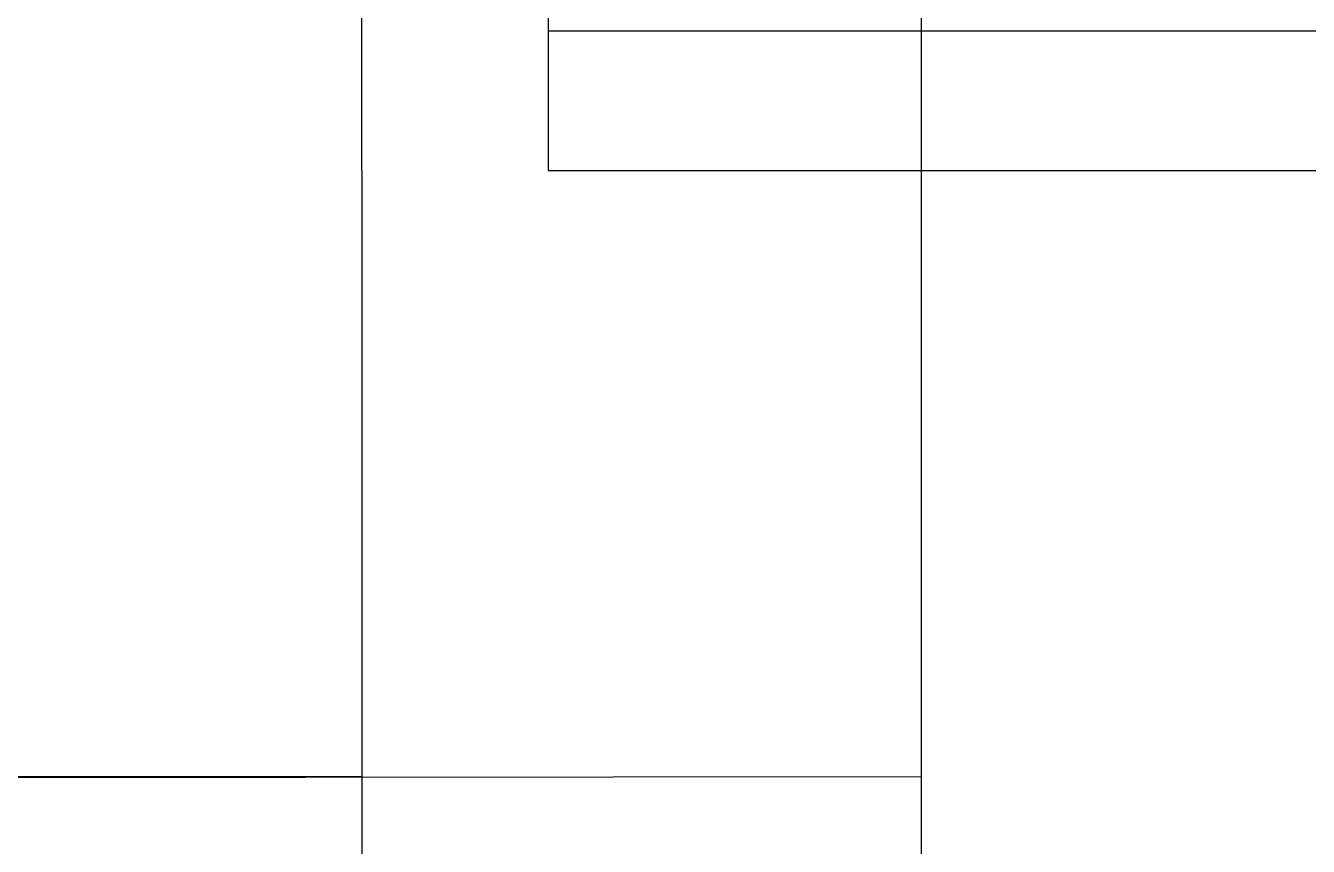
# Model space of a CAD drawing. Extents: x 152195838 to 323921156, y 365159662 to 730681027.
# Drawn here: x 160931547 to 160932922, y 365193038 to 365193919 of the extents above; entities that cross this region are included whole.
import ezdxf

# ---------------------------------------------------------------- set-up
doc = ezdxf.new("R2010")
doc.units = 0
doc.header["$MEASUREMENT"] = 0
doc.linetypes.add('CEN', pattern=[63, 60, -1, 1, -1])
for name, color, linetype in [('4A.TEC CEN', 1, 'CEN'), ('4A.TEC LAND', 53, 'CONTINUOUS'), ('4A.TEC 단열재', 252, 'CONTINUOUS'), ('4A.TEC 벽체 1', 2, 'CONTINUOUS'), ('㈜SE&C 벽체 1', 2, 'CONTINUOUS')]:
    doc.layers.add(name, color=color, linetype=linetype)

msp = doc.modelspace()

# ---------------------------------------------------------------- linework, layer by layer
at = {"layer": '4A.TEC CEN', "color": 8, "ltscale": 500}
msp.add_line((160881434.11, 365193063.33), (160932506.94, 365193113.33), dxfattribs=at)
at = {"layer": '4A.TEC CEN', "color": 8, "ltscale": 500, "flags": 128}
msp.add_lwpolyline([(160932506.94, 365253346.04), (160932506.94, 365183761.87)], dxfattribs=at)
at = {"layer": '4A.TEC LAND', "linetype": 'Continuous'}
msp.add_lwpolyline([(160931906.94, 365193113.33), (160897648.58, 365193063.33)], dxfattribs=at)
at = {"layer": '4A.TEC 단열재'}
msp.add_lwpolyline([(160932106.94, 365193913.33), (160972066.94, 365193913.33)], dxfattribs=at)
at = {"layer": '4A.TEC 벽체 1'}
for points in [[(160931906.94, 365193763.33), (160931906.94, 365194063.33), (160932106.94, 365194063.33), (160932106.94, 365193763.33)], [(160932106.94, 365193763.33), (160968106.94, 365193763.33)], [(160932106.94, 365193763.33), (161022206.94, 365193763.33)]]:
    msp.add_lwpolyline(points, dxfattribs=at)
at = {"layer": '㈜SE&C 벽체 1'}
msp.add_line((160931906.94, 365193763.33), (160931906.94, 365192563.33), dxfattribs=at)

doc.saveas('drawing.dxf')
